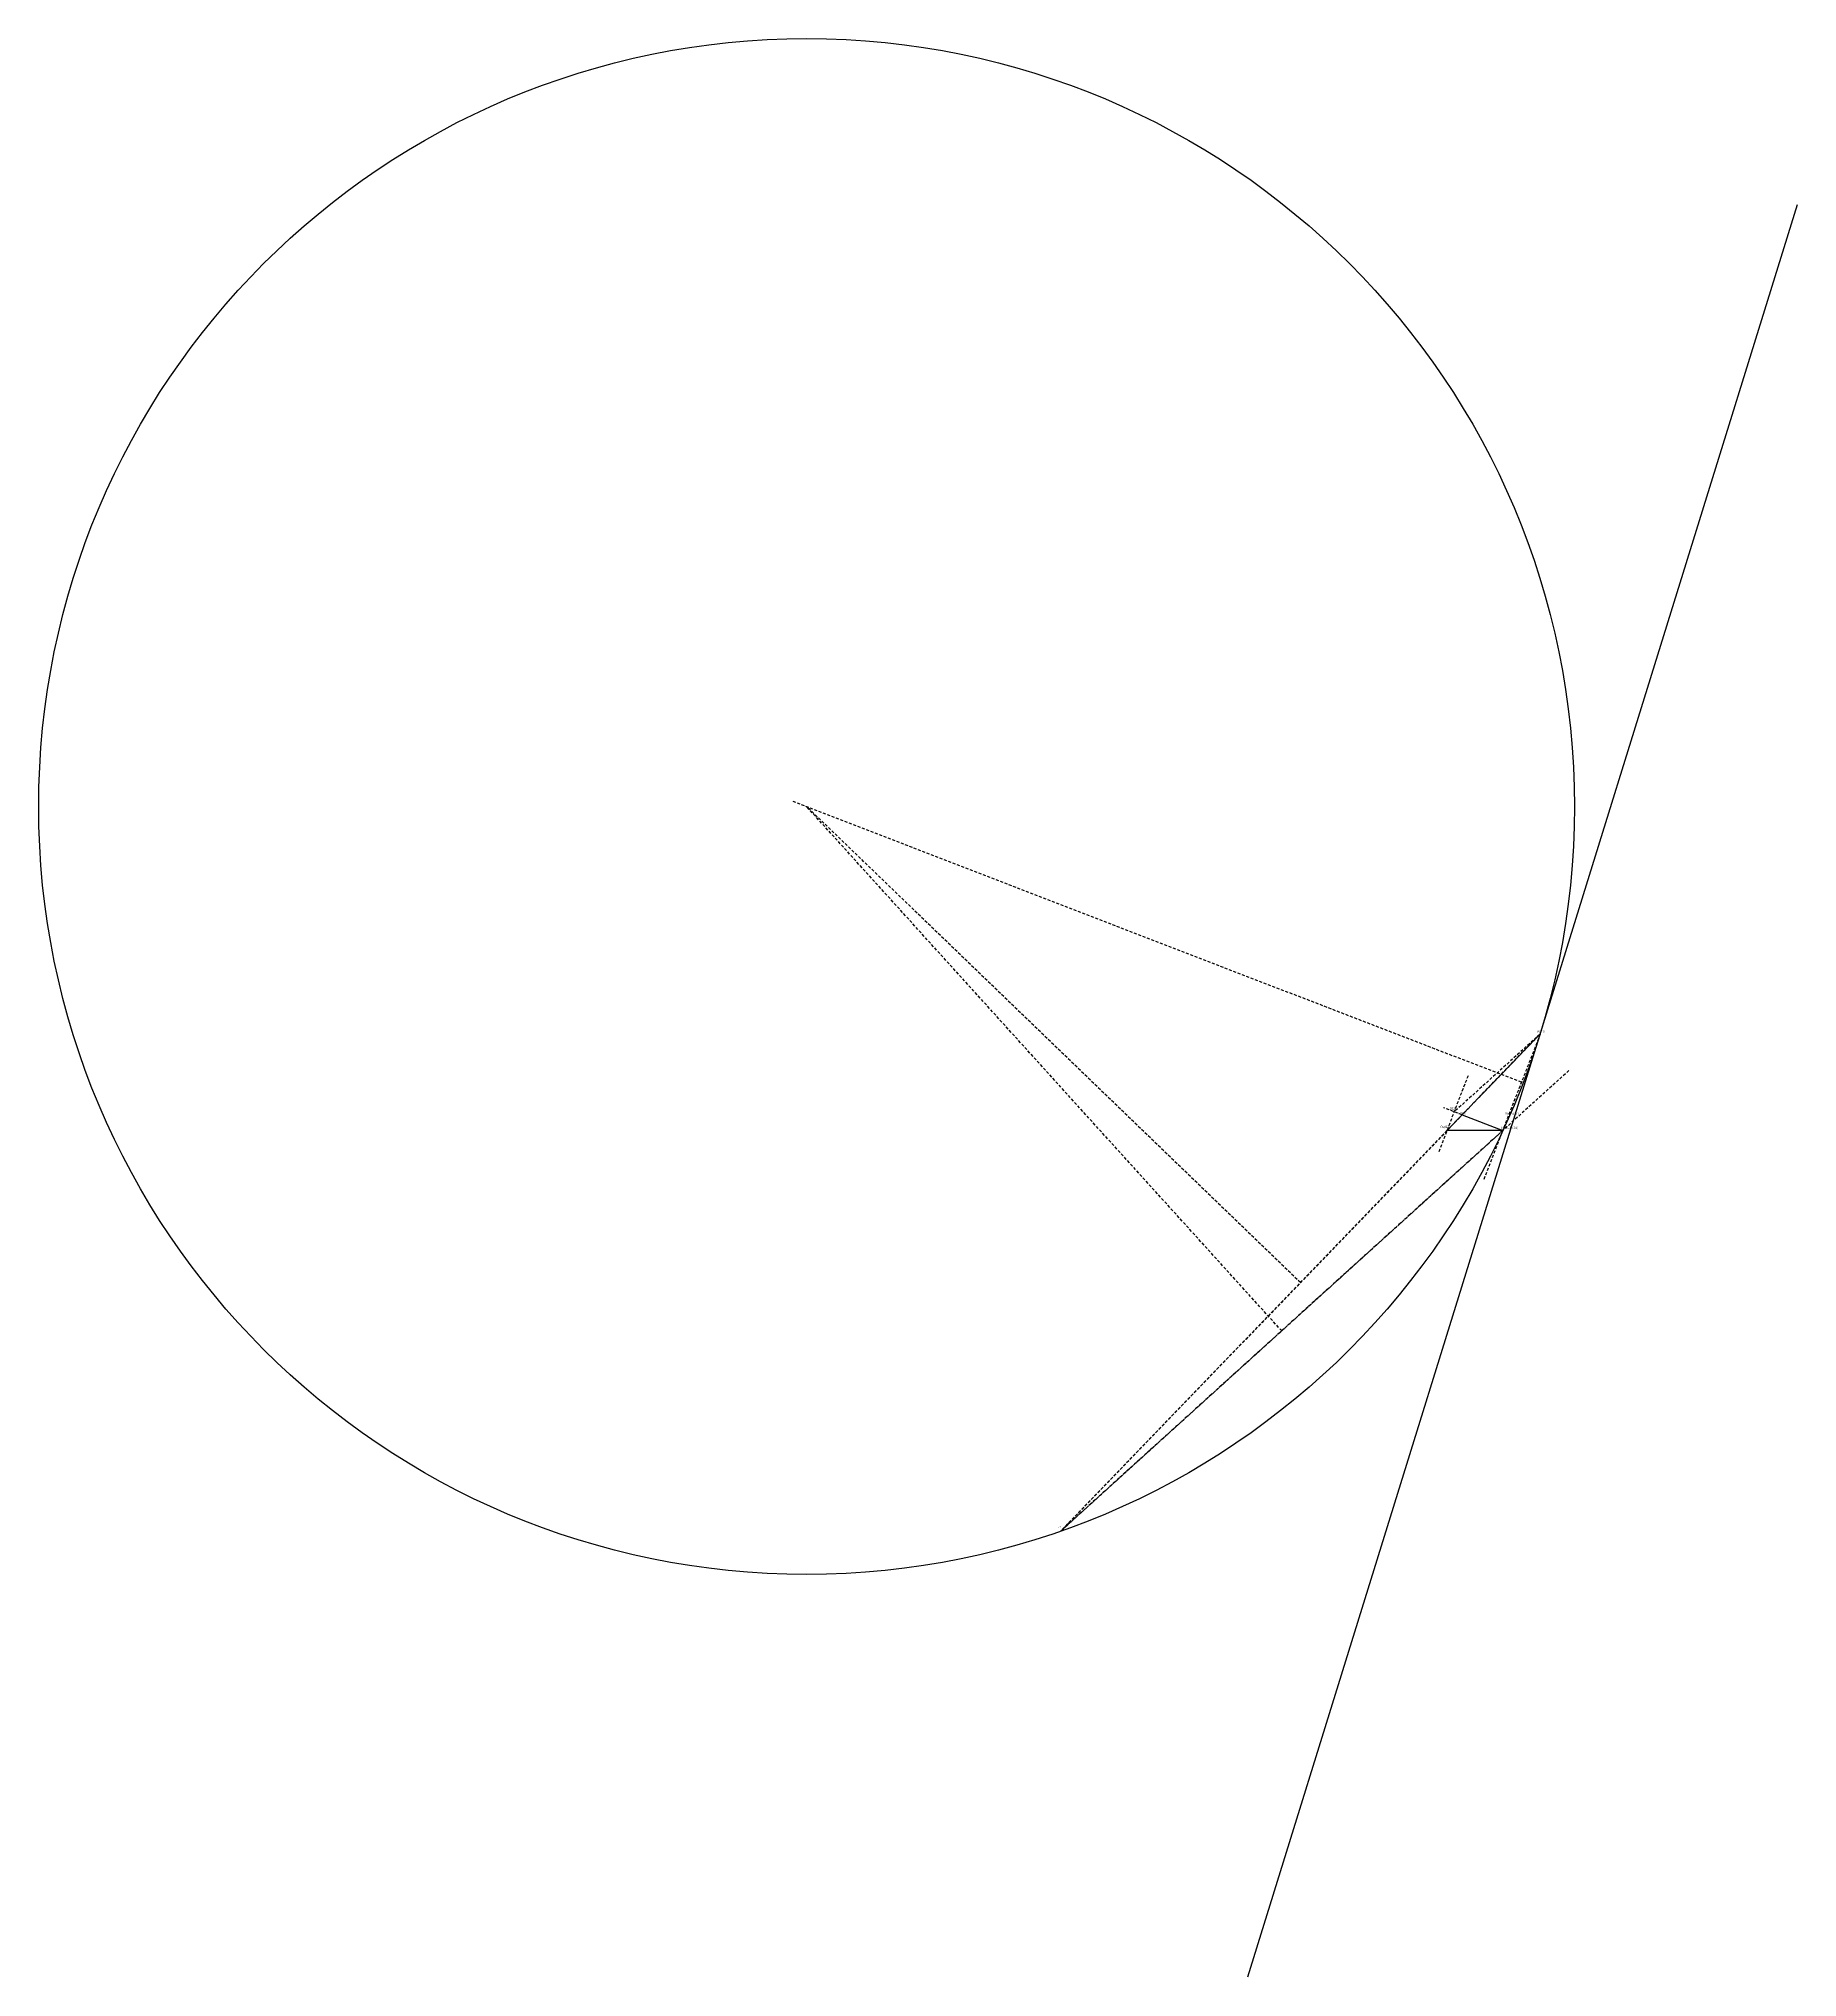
# Model space of a CAD drawing. Header units: inches. Extents: x -81 to 20, y -49 to 63.
import ezdxf

# ---------------------------------------------------------------- set-up
doc = ezdxf.new("R2010")
doc.units = ezdxf.units.IN
doc.header["$MEASUREMENT"] = 0
doc.linetypes.add('DASHED', pattern=[0.2067, 0.1654, -0.0413])
doc.styles.add('Sketch Text (ANSI) - 3DA', font='tahoma.ttf')

msp = doc.modelspace()

# ---------------------------------------------------------------- linework, layer by layer
msp.add_line((20.08, 53.08), (-11.44, -48.53))
at = {"color": 190, "linetype": 'DASHED', "lineweight": 25, "true_color": 0x8018ff}
for p, q in [((4.27, 2.77), (-37.56, 18.9)), ((-9.47, -11.48), (-36.71, 18.58)), ((-8.4, -8.71), (-36.71, 18.58)), ((5.34, 5.53), (-22.14, -22.96)), ((0, 0), (5.34, 5.53)), ((5.34, 5.53), (0.41, 1.07)), ((5.34, 5.53), (2.11, -2.82)), ((5.34, 5.53), (3.2, 0)), ((6.99, 3.44), (-22.14, -22.96)), ((1.21, 3.15), (-0.47, -1.21)), ((0.87, 0.9), (-0.2, 1.31)), ((0, 0), (-22.14, -22.96)), ((3.2, 0), (-22.14, -22.96))]:
    msp.add_line(p, q, dxfattribs=at)
msp.add_lwpolyline([(0, 0), (0.87, 0.9), (3.2, 0)], close=True)
msp.add_circle((-36.71, 18.58), 44.02)

# ---------------------------------------------------------------- texts
at = {"color": 7, "char_height": 0.12, "attachment_point": 1, "style": 'Sketch Text (ANSI) - 3DA'}
for s, insert, width in [('\\fTahoma|b0|i0;P(I13)', (5.19, 5.73), 0.6262), ('\\fTahoma|b0|i0;Z(I24)', (0.16, 1.33), 0.6025), ('\\fTahoma|b0|i0;Oa(I12)', (-0.37, 0.28), 0.5715), ('\\fTahoma|b0|i0;A(I23)', (0.63, 1.05), 0.5853), ('\\fTahoma|b0|i0;Jb=E=B(I34)', (3.13, 0.22), 1.1184), ('\\fTahoma|b0|i0;Ob(I14 inf)', (3.33, 1.03), 0.8099), ('\\fTahoma|b0|i0;Ja', (-22.28, -22.63), 3.377)]:
    msp.add_mtext(s, dxfattribs=dict(at, insert=insert, width=width))

doc.saveas('drawing.dxf')
